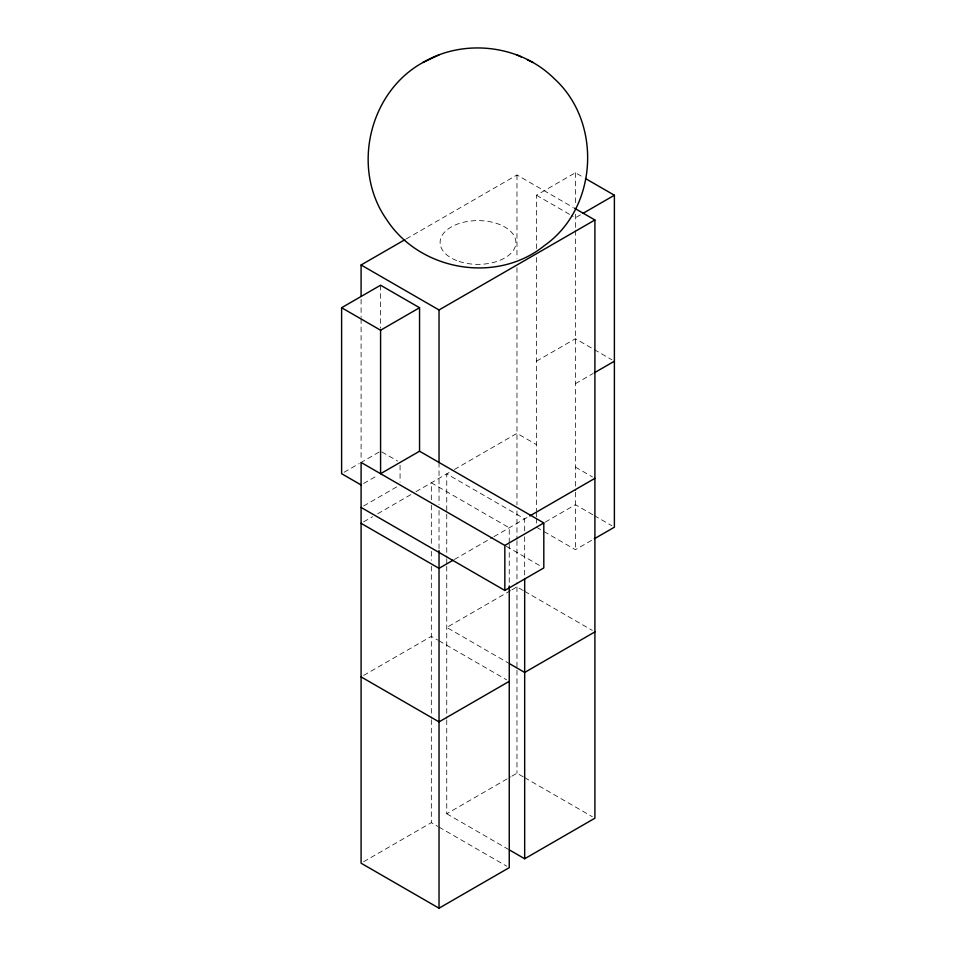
<?xml version="1.0" encoding="UTF-8"?>
<svg xmlns="http://www.w3.org/2000/svg" width="956" height="956" viewBox="0 0 956 956"><rect width="100%" height="100%" fill="white"/><g stroke="black" fill="none" stroke-linecap="round" stroke-linejoin="round"><path stroke-width="0.72" stroke-dasharray="4.78 3.58" d="M406.18 238.952L516.969 174.984L573.182 207.44M536.447 248.584L536.447 195.239L575.416 172.737L584.212 177.816M580.447 214.825L575.416 217.729L571.652 215.554M344.124 472.252L359.217 463.541M360.472 462.812L379.329 451.925M536.447 361.213L575.416 338.723L593.019 348.88M363.615 483.497L377.441 475.514M363.615 505.999L397.553 486.401M575.416 383.715L593.019 373.557M363.65 521.868L372.589 516.706M377.692 513.766L410.889 494.599M415.991 491.647L453.132 470.209M454.411 469.468L516.969 433.355L536.447 444.6M454.351 559.499L492.651 537.38M493.929 536.639L528.513 516.682M545.255 522.107L575.416 504.696L593.019 514.854M543.988 531.548L575.416 549.688L593.019 539.531M363.65 675.414L431.323 636.349L437.705 640.042M510.588 590.581L446.751 627.447L508.078 662.843M511.866 589.852L516.969 586.9L523.35 590.593M363.65 861.726L431.323 822.662L437.705 826.354M446.751 719.856L446.751 813.759L510.588 776.905M511.866 776.164L516.969 773.213L523.35 776.905M536.447 195.239L570.385 214.825M594.274 349.597L611.876 359.767M575.416 467.102L592.469 476.948M594.274 515.583L611.876 525.74M536.447 527.198L542.733 530.819M381.803 451.913L397.624 461.043M506.298 546.282L541.216 566.442M524.629 591.322L592.35 630.422M438.983 640.771L506.692 679.871M524.629 777.646L592.35 816.735M446.751 813.759L508.078 849.167M438.983 827.095L506.692 866.184M575.416 172.737L575.416 203.855M575.416 214.228L575.416 229.595M575.416 230.539L575.416 490.703M575.416 492.173L575.416 549.688M536.447 257.475L536.447 510.97M536.447 512.44L536.447 516.873M536.447 518.343L536.447 524.246M524.677 530.819L524.677 518.893L446.751 473.889L446.751 512.655M524.677 536.782L524.677 575.536M516.969 174.984L516.969 258.622M516.969 267.584L516.969 504.911M516.969 510.874L516.969 539.196M516.969 540.69L516.969 583.925M516.969 586.9L516.969 668.877M516.969 670.371L516.969 773.213M509.249 542.709L509.249 527.796L431.323 482.804L431.323 503.669M509.249 544.191L509.249 584.451M446.751 514.149L446.751 557.372M446.751 558.866L446.751 564.829M446.751 566.322L446.751 718.362M439.031 462.453L439.031 504.541M439.031 510.42L439.031 549.031M431.323 505.162L431.323 545.41M431.323 551.373L431.323 560.324M431.323 566.287L431.323 718.326M431.323 719.82L431.323 822.662M400.062 465.261L400.062 482.135M380.584 285.223L380.584 328.207M361.093 299.324L361.093 317.249M361.093 318.742L361.093 460.625M459.047 261.43A37.905 21.88 0 0 0 515.905 242.477A37.905 21.88 0 0 0 459.047 223.537A37.905 21.88 0 0 0 459.047 261.43"/><path stroke-width="1.43" d="M422.887 62.522C368.825 92.23 351.067 169.2 386.642 219.569C419.756 270.823 496.57 284.267 544.275 245.692C597.906 208.121 602.483 122.296 554.193 78.583C520.207 44.836 464.054 38.192 422.887 62.522L439.151 54.851M361.093 296.336L361.093 264.979L404.902 239.693M361.093 484.955L341.615 473.698L341.615 307.724L380.584 285.223L419.553 307.724L419.553 451.208L543.809 522.944L543.809 567.936L504.84 590.438L361.093 507.445M341.615 307.724L380.584 330.226L419.553 307.724M582.957 213.379L614.385 195.239L614.385 527.198L594.274 538.802M361.093 264.979L439.031 309.971L594.907 219.988L594.907 818.205L524.677 858.751L509.345 849.896M419.553 451.208L380.584 473.698L380.584 330.226M594.274 372.828L614.385 361.213M453.072 560.228L439.031 568.342L361.093 523.338M529.791 515.941L594.907 478.347M509.249 585.932L509.249 867.654L439.031 908.2L361.093 863.208L361.093 462.453L504.84 545.446L543.809 522.944M509.249 681.341L439.031 721.888L361.093 676.896M594.907 631.892L524.677 672.438L509.345 663.583M516.849 54.851L521.295 56.93M527.437 59.87L533.113 62.522M585.478 178.545L614.385 195.239M574.46 208.181L594.907 219.988M524.677 578.523L524.677 858.751M504.84 545.446L504.84 590.438M439.031 309.971L439.031 462.453M439.031 550.513L439.031 908.2"/></g></svg>
